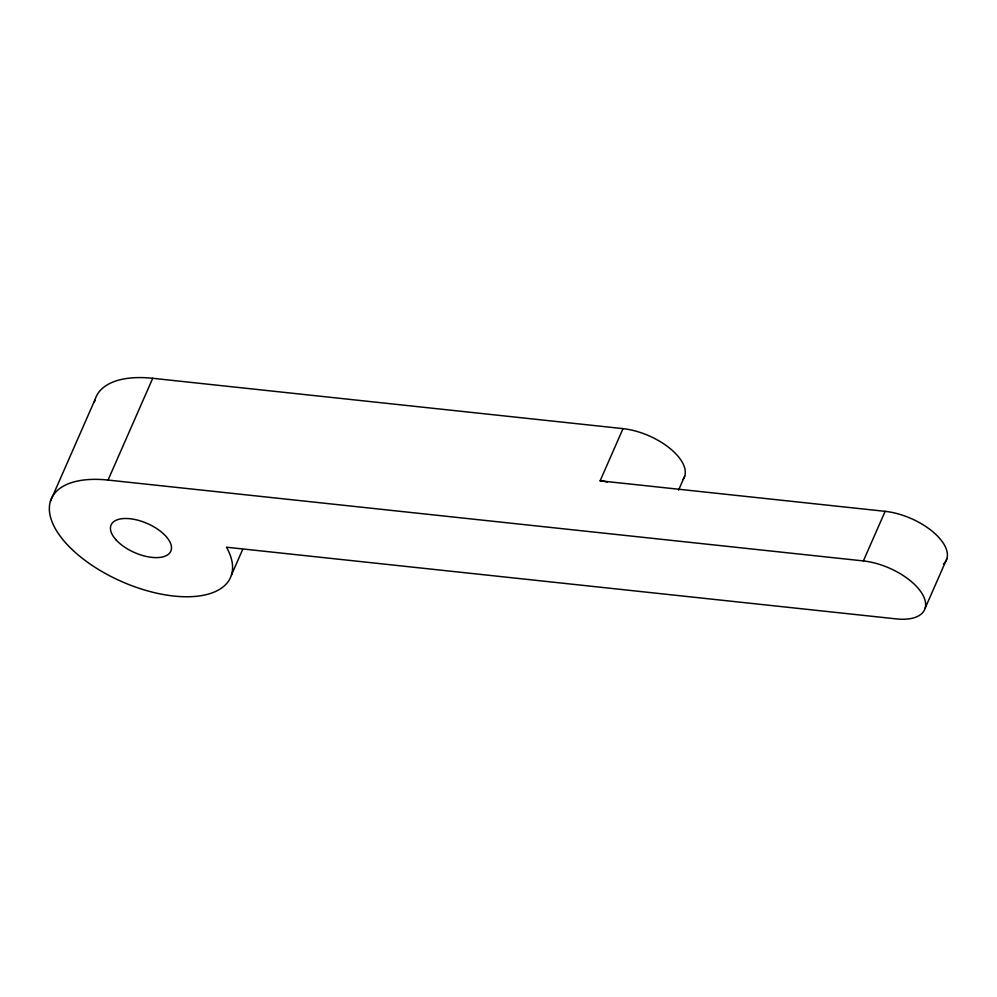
<?xml version="1.0" encoding="UTF-8"?>
<svg xmlns="http://www.w3.org/2000/svg" width="997" height="997" viewBox="0 0 997 997"><rect width="100%" height="100%" fill="white"/><g stroke="black" fill="none" stroke-linecap="round" stroke-linejoin="round"><path stroke-width="1.5" d="M50.461 501.142L95.139 399.361M108.05 480.068L863.377 560.925A48.928 23.791 23.7 0 1 922.586 594.486A48.928 23.791 23.7 0 1 896.278 618.9L226.469 547.216A97.856 47.594 23.7 0 1 173.864 596.044A97.856 47.594 23.7 0 1 55.458 528.909A97.856 47.594 23.7 0 1 108.05 480.068L152.728 378.299L623.025 428.635A48.928 23.791 23.7 0 1 670.993 449.273A48.928 23.791 23.7 0 1 683.057 479.432M231.466 574.982L242.632 549.534M607.31 481.962A48.928 23.791 23.7 0 0 600.119 480.828L623.025 428.635M678.546 490.188L684.727 476.08M863.377 560.925L885.137 511.336A48.928 23.791 23.7 0 1 934.8 533.457A48.928 23.791 23.7 0 1 943.461 564.065M925.079 608.369L946.851 558.781M600.119 480.828L885.137 511.336M94.466 402.065A97.856 47.594 23.7 0 1 152.728 378.299M116.275 540.112A32.614 15.865 23.7 0 0 168.867 553.883A32.614 15.865 23.7 0 0 137.748 520.172A32.614 15.865 23.7 0 0 116.275 540.112"/></g></svg>
